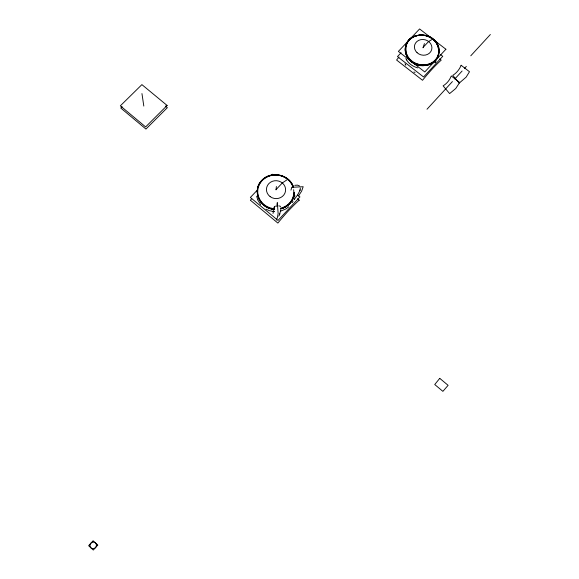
<?xml version="1.0" encoding="UTF-8"?>
<svg xmlns="http://www.w3.org/2000/svg" width="579" height="579" viewBox="0 0 579 579"><rect width="100%" height="100%" fill="white"/><g stroke="black" fill="none" stroke-linecap="round" stroke-linejoin="round"><path stroke-width="0.87" d="M294.118 194.421L294.241 192.764M294.27 192.568C294.212 200.305 288.147 207.239 280.663 208.809M276.009 189.869L276.393 186.496M280.815 209.88L279.368 215.077L279.852 213.868M274.062 207.803L274.489 206.616L275.561 206.073M273.737 210.076L273.013 213.463M294.53 197.236L294.877 195.427M287.553 179.454L282.306 182.964L276.038 189.623M297.729 194.725L299.864 190.636L300.356 188.059M293.835 195.934C292.359 202.281 286.902 207.13 280.685 208.679M274.294 206.949L274.113 207.499M423.003 47.811L424.414 43.584M299.864 190.636L300.175 189.847M432.499 39.22L428.634 41.5L423.162 47.333M292.236 202.672L293.083 201.152M279.02 215.699L278.694 216.133M297.512 195.072L294.132 199.603M298.431 196.078L301.616 191.193L303.179 186.72L291.642 187.314A101.412 36.767 -2.7 0 1 290.947 190.129M436.023 61.729L435.104 62.822L435.43 62.431M294.349 199.342L294.653 198.981M276.248 220.107L277.319 217.856L278.137 213.521L277.305 202.599A99.45 6.195 87.3 0 1 276.675 206.5M427.012 109.236L452.416 81.567M454.841 78.932L462.1 71.022M464.517 68.387L466.334 66.411M470.778 55.801L490.362 34.508M401.088 52.747L397.462 56.597L423.575 76.964L442.754 56.315L440.641 54.679M256.815 190.65L250.36 197.461L278.007 220.44L299.944 196.918L297.874 195.217M271.008 175.676L272.376 174.236L273.751 175.365M122.126 106.717L120.772 108.041L145.951 129.059L167.353 107.672L165.319 105.993M288.805 206.768L285.78 209.012L280.677 211.132M294.754 185.323L297.526 185.142L299.517 185.946M424.009 65.601C446.699 64.834 441.039 32.641 420.34 35.181C397.657 35.674 403.375 67.794 424.009 65.601A17.03 15.105 14.6 0 1 405.351 51.147A17.03 15.105 14.6 0 1 420.34 35.16M278.702 205.871L280.012 206.11L280.591 206.913M274.663 209.142C260.615 209.185 251.308 190.491 261.86 180.235C271.023 170.248 290.007 174.286 293.596 187.56M266.014 209.178L269.315 210.662L274.28 211.661M272.991 211.545L274.258 211.661M273.433 209.185C259.993 208.505 251.648 190.31 261.831 180.605C270.806 170.4 289.884 174.503 293.575 187.697M417.879 67.895C413.196 66.788 408.875 63.864 406.451 59.673M415.02 72.426L413.898 72.006M461.123 65.275L469.489 71.738L466.124 77.145L459.219 83.101L452.764 75.35A91.75 43.012 45 0 0 461.116 65.268M439.584 58.892L441.212 60.151A42.108 6.854 -51.8 0 0 422.525 80.278L396.586 60.028A41.905 7.882 -52.1 0 1 399.04 57.039M297.497 198.742L299.213 200.16M260.68 204.684L257.887 200.117M405.821 65.246L405.423 64.58M405.828 58.522L406.581 59.919M405.242 64.233L405.018 63.806M257.735 199.784L256.663 196.223M141.949 93.574L143.816 106.073M293.647 189.68A18.079 16.871 6.5 0 1 280.88 208.151M274.475 208.701A18.079 16.871 6.5 0 1 257.735 192.438A18.079 16.871 6.5 0 1 272.745 175.198A18.079 16.871 6.5 0 1 293.09 187.321M294.226 192.85A18.514 17.276 6.5 0 1 280.641 208.925M274.489 209.417A18.514 17.276 6.5 0 1 257.25 192.764A18.514 17.276 6.5 0 1 272.687 175.082A18.514 17.276 6.5 0 1 293.502 187.639M299.213 200.168A44.909 8.229 -50.3 0 0 277.869 223.074L250.41 200.24A44.677 9.459 -50.3 0 1 251.727 198.619M405.423 47.804C403.165 68.213 439.02 71.861 439.179 50.72C439.28 32.214 407.652 28.704 405.423 47.804M459.661 82.464L455.774 88.478L449.615 93.588L443.116 85.837A92.061 42.086 44.9 0 0 451.273 75.965L459.661 82.464M439.751 378.348L434.742 384.528L442.892 391.353L448.103 385.325L439.751 378.348M97.764 545.092L93.306 550.05L88.638 545.7L93.096 540.757L97.764 545.092M445.902 49.244L424.776 71.962L398.381 51.401L419.587 28.95L445.902 49.244M167.121 105.465L145.626 126.924L120.345 105.834L141.898 84.621L167.121 105.465M270.118 196.607A9.59 8.946 6.5 0 0 285.527 191.041A9.59 8.946 6.5 0 0 272.456 181.285A9.59 8.946 6.5 0 0 270.118 196.607M410.547 60.875A17.044 15.119 14.6 0 0 438.614 54.73A17.044 15.119 14.6 0 0 417.242 35.558A17.044 15.119 14.6 0 0 410.547 60.875M94.558 548.327A3.336 3.185 -57.8 0 0 95.065 542.632A3.336 3.185 -57.8 0 0 89.984 545.237A3.336 3.185 -57.8 0 0 94.558 548.327M417.068 52.682A8.815 7.817 14.6 0 0 431.652 49.722A8.815 7.817 14.6 0 0 420.759 39.661A8.815 7.817 14.6 0 0 417.068 52.682M410.815 60.107A16.625 14.743 14.6 0 0 438.303 54.455A16.625 14.743 14.6 0 0 417.727 35.514A16.625 14.743 14.6 0 0 410.815 60.107"/></g></svg>
